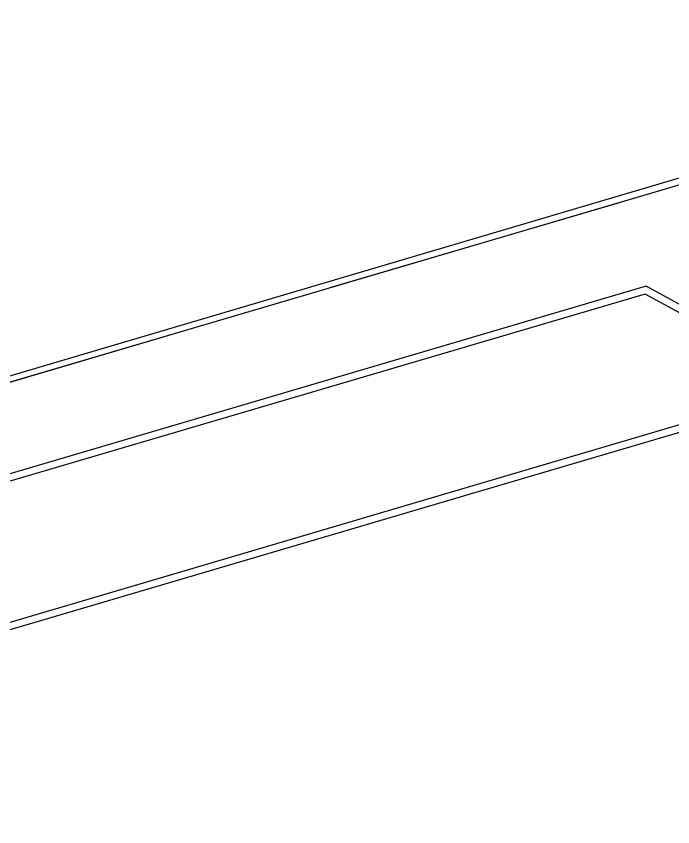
# Model space of a CAD drawing. Header units: millimetres. Extents: x 62878 to 70819, y -67946 to -61850.
# Drawn here: x 64632.5 to 64686.9, y -67038.5 to -66971.3 of the extents above; entities that cross this region are included whole.
import ezdxf

# ---------------------------------------------------------------- set-up
doc = ezdxf.new("R2010")
doc.units = ezdxf.units.MM
doc.linetypes.add('HIDDEN', pattern=[0.375, 0.25, -0.125])
doc.layers.add('BAP', color=41, linetype='Continuous', lineweight=30)
doc.layers.add('DUVAR-yeni', color=3, linetype='Continuous', lineweight=30)
doc.layers.add('DOĞRAMA-yeni', color=40, linetype='Continuous')

msp = doc.modelspace()

# ---------------------------------------------------------------- linework, layer by layer
msp.add_lwpolyline([(68896.021, -63031.435), (69030.259, -63071.184), (69185.279, -62547.653), (68892.999, -62461.107, 1.044368), (68063.198, -62298.73, 0.204375), (63106.96, -62494.783, 0.353953), (62932.94, -62997.825), (63753.185, -65779.598), (64154.954, -67142.153), (65336.723, -66792.622), (65336.7, -66829.112), (65270.535, -66829.071, 0.626789), (65270.199, -67369.071), (65531.845, -67369.234, 0.926242), (66130.088, -67369.606), (66391.733, -67369.769, 0.626743), (66392.069, -66829.769), (66326.147, -66829.728), (66326.17, -66793.238), (67506.156, -67144.128), (68467.025, -63899.086), (68625.204, -63946.037), (68896.024, -63031.423)], format="xyb")
at = {"layer": 'BAP'}
msp.add_lwpolyline([(64701.547, -66981.085, 1.006698), (64605.625, -67009.351)], format="xyb", close=True, dxfattribs=at)
at = {"layer": 'DOĞRAMA-yeni', "color": 122, "lineweight": -2}
for p, q in [((64684.738, -66993.654), (64630.417, -67009.656)), ((64697.156, -67000.421), (64684.738, -66993.654)), ((64684.669, -66994.3), (64630.825, -67010.161)), ((64697.087, -67001.066), (64684.669, -66994.3)), ((64706.087, -66999.666), (64592.489, -67033.17)), ((64706.161, -67000.27), (64592.757, -67033.717))]:
    msp.add_line(p, q, dxfattribs=at)
at = {"layer": 'DUVAR-yeni', "linetype": 'HIDDEN', "ltscale": 100}
msp.add_lwpolyline([(63684.776, -65547.597), (64154.953, -67142.153), (65077.082, -66870.424)], dxfattribs=at)

doc.saveas('drawing.dxf')
